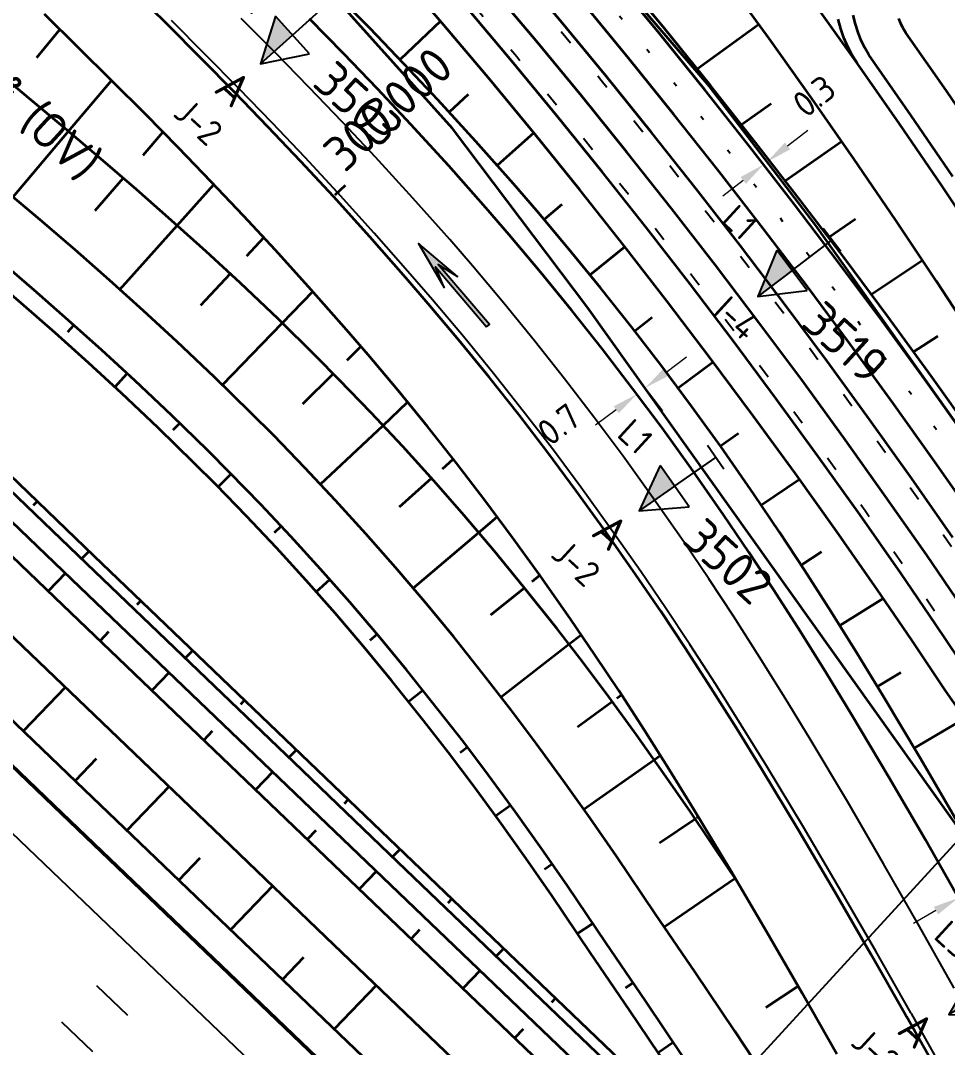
# Model space of a CAD drawing. Header units: metres. Extents: x 134219 to 139080, y 438661 to 444352.
# Drawn here: x 138509.3 to 138573.8, y 439284 to 439355.5 of the extents above; entities that cross this region are included whole.
import ezdxf
from ezdxf.enums import TextEntityAlignment as Align

# ---------------------------------------------------------------- set-up
doc = ezdxf.new("R2010")
doc.units = ezdxf.units.M
for name, pattern in [('13strp', [4, 1, -3]), ('30270strp', [3, 0.3, -2.7]), ('39strp', [12, 3, -9])]:
    doc.linetypes.add(name, pattern=pattern)
doc.layers.get('DEFPOINTS').update_dxf_attribs({"color": 193})
for name, color, linetype, lineweight in [('N-WE-KL-ET-T18', 1, 'Continuous', 18), ('N-WE-KL-ET-T25', 7, 'Continuous', 25), ('N-WE-KL-ET_LS_OV_ARMATUUR-S', 7, 'Continuous', 25), ('N-WE-KL-ET_LS_OV_ARMATUUR-T18', 1, 'Continuous', 25), ('N-WE-KL-ET_LS_OV_KABEL-G', 10, 'KL-LS-OV-N', 35), ('N-WE-KL-ET_LS_OV_KABEL-M', 7, 'Continuous', 18), ('N-WE-KL-ET_LS_OV_KABEL-T25', 7, 'Continuous', 25), ('Utd-ondergr-nw', 8, '13strp', 35)]:
    doc.layers.add(name, color=color, linetype=linetype, lineweight=lineweight)
doc.layers.add('N-WE-KL-ET_LS_OV_ARMATUUR-T25', color=2, linetype='Continuous')
doc.layers.add('Utd-weg-nw', color=8, linetype='Continuous')
doc.styles.add('alm a2ee v011$0$rtw_iso', font='NLCS-ISO.ttf')
doc.styles.add('ISO18', font='NLCS-ISO.ttf')
doc.styles.add('ISO25', font='NLCS-ISO.ttf')
doc.styles.add('NLCS-ISO', font='NLCS-ISO.ttf')
doc.styles.add('NLCS_18', font='NLCS-ISO.ttf', dxfattribs={"height": 1.8})
doc.styles.add('NLCS_25', font='NLCS-ISO.ttf', dxfattribs={"height": 2.5})
doc.linetypes.add('KL-LS-OV-N', pattern='A,4,-1,[103,NLCS.SHX,S=0.75,R=0,X=0,Y=0],-1,4,-1.5,["0V",Standard,S=1,R=0,X=0,Y=-0.5],-3', length=14.5)
doc.dimstyles.new('NLCS_t18_pijl_Dimension_l3_h1', dxfattribs={"dimtxt": 1.8, "dimasz": 1.8, "dimexe": 2, "dimexo": 2, "dimgap": 0.7, "dimtad": 1, "dimdec": 1, "dimzin": 0, "dimdsep": 46, "dimtxsty": 'NLCS_18', "dimcen": 2.5, "dimdle": 2, "dimclrd": 256, "dimclre": 256, "dimclrt": 256, "dimadec": 1, "dimazin": 0, "dimtfac": 1, "dimtdec": 1, "dimtofl": 0, "dimtmove": 1, "dimatfit": 0, "dimfxl": 0, "dimtolj": 1, "dimtzin": 0, "dimlwd": 18, "dimlwe": 18, "dimarcsym": 0})

# ---------------------------------------------------------------- blocks, each defined once
blk = doc.blocks.new('SKL-ET_OV_ARMATUUR_HD_NATRIUM_1x150W-SO (3)')
for points in [[(3.493, -1.757), (6.493, 0), (3.493, 1.757)], [(3.493, 1.757), (3.493, -1.757)], [(0, 1), (0, -1)], [(3.493, 0), (0, 0)], [(3.493, 0), (6.493, 0)]]:
    blk.add_lwpolyline(points)
blk.add_solid([(3.493, 0), (3.493, -1.757), (6.493, 0)])
at = {"layer": 'N-WE-KL-ET-T18', "linetype": 'ByBlock', "style": 'NLCS-ISO'}
blk.add_attdef('GROEPSNUMMER', text='', height=1.8, dxfattribs=at).set_placement((-2, -4), align=Align.RIGHT)
blk.add_attdef('FASE-AANSLUITING', (10, -4), '', height=1.8, dxfattribs=at)
at = {"layer": 'N-WE-KL-ET-T18', "linetype": 'ByBlock', "style": 'NLCS-ISO', "flags": 1}
for tag, p in [('TYPE_ARMATUUR', (7.765, -13.456)), ('TYPE_FABRIKAAT', (7.765, -17.24)), ('VERMOGEN_LAMP', (7.765, -21.025)), ('SPIEGELSTAND', (7.765, -24.809)), ('HOOGTE_LICHTMAST', (7.765, -28.594)), ('UITLEGGERHOEK', (7.765, -32.378)), ('TYPE_LICHTMAST', (7.765, -36.163)), ('BOTSVRIENDELIJK', (7.765, -39.947)), ('POSITIE_LICHTMAST', (7.765, -43.732)), ('KABELAANSLUITING', (7.765, -47.516)), ('VOEDINGSPUNT', (7.765, -51.301))]:
    blk.add_attdef(tag, p, '', height=1.8, dxfattribs=at)
at = {"layer": 'N-WE-KL-ET-T25', "linetype": 'ByBlock', "style": 'NLCS-ISO'}
blk.add_attdef('MASTNUMMER', text='', height=2.5, dxfattribs=at).set_placement((4, 4.31), align=Align.MIDDLE)
at = {"layer": 'N-WE-KL-ET-T25', "linetype": 'ByBlock', "style": 'NLCS-ISO', "flags": 1}
blk.add_attdef('TYPE_SYMBOOL', (7.765, -10.056), '', height=2.5, dxfattribs=at)
blk = doc.blocks.new('SKL-ET_OV_ARMATUUR_HD_NATRIUM_1x150W-SO (2)')
for points in [[(3.493, -1.757), (6.493, 0), (3.493, 1.757)], [(3.493, 1.757), (3.493, -1.757)], [(0, 1), (0, -1)], [(3.493, 0), (0, 0)], [(3.493, 0), (6.493, 0)]]:
    blk.add_lwpolyline(points)
blk.add_solid([(3.493, 0), (3.493, -1.757), (6.493, 0)])
at = {"layer": 'N-WE-KL-ET-T18', "linetype": 'ByBlock', "style": 'NLCS-ISO'}
blk.add_attdef('GROEPSNUMMER', text='', height=1.8, dxfattribs=at).set_placement((-2, -4), align=Align.RIGHT)
blk.add_attdef('FASE-AANSLUITING', (10, -4), '', height=1.8, dxfattribs=at)
at = {"layer": 'N-WE-KL-ET-T18', "linetype": 'ByBlock', "style": 'NLCS-ISO', "flags": 1}
for tag, p in [('TYPE_ARMATUUR', (7.765, -13.456)), ('TYPE_FABRIKAAT', (7.765, -17.24)), ('VERMOGEN_LAMP', (7.765, -21.025)), ('SPIEGELSTAND', (7.765, -24.809)), ('HOOGTE_LICHTMAST', (7.765, -28.594)), ('UITLEGGERHOEK', (7.765, -32.378)), ('TYPE_LICHTMAST', (7.765, -36.163)), ('BOTSVRIENDELIJK', (7.765, -39.947)), ('POSITIE_LICHTMAST', (7.765, -43.732)), ('KABELAANSLUITING', (7.765, -47.516)), ('VOEDINGSPUNT', (7.765, -51.301))]:
    blk.add_attdef(tag, p, '', height=1.8, dxfattribs=at)
at = {"layer": 'N-WE-KL-ET-T25', "linetype": 'ByBlock', "style": 'NLCS-ISO'}
blk.add_attdef('MASTNUMMER', text='', height=2.5, dxfattribs=at).set_placement((4, 4.31), align=Align.MIDDLE)
at = {"layer": 'N-WE-KL-ET-T25', "linetype": 'ByBlock', "style": 'NLCS-ISO', "flags": 1}
blk.add_attdef('TYPE_SYMBOOL', (7.765, -10.056), '', height=2.5, dxfattribs=at)
blk = doc.blocks.new('*D304')
at = {"layer": 'DEFPOINTS', "color": 0, "transparency": 16777216}
for p in [(138576.824, 439295.656), (138576.824, 439295.656), (138574.574, 439294.381)]:
    blk.add_point(p, dxfattribs=at)
at = {"layer": 'N-WE-KL-ET_LS_OV_KABEL-M', "lineweight": 18, "transparency": 16777216}
for p, q in [((138576.824, 439295.656), (138575.838, 439297.396)), ((138574.574, 439294.381), (138573.588, 439296.122))]:
    blk.add_line(p, q, dxfattribs=at)
at = {"layer": 'N-WE-KL-ET_LS_OV_KABEL-M', "linetype": 'Continuous', "lineweight": 18, "transparency": 16777216}
for p, q in [((138578.39, 439296.543), (138579.956, 439297.43)), ((138573.008, 439293.494), (138571.441, 439292.607))]:
    blk.add_line(p, q, dxfattribs=at)
at = {"layer": 'N-WE-KL-ET_LS_OV_KABEL-M', "transparency": 16777216}
for points in [[(138578.242, 439296.804), (138578.538, 439296.282), (138576.824, 439295.656)], [(138572.86, 439293.755), (138573.155, 439293.233), (138574.574, 439294.381)]]:
    blk.add_solid(points, dxfattribs=at)
at = {"layer": 'N-WE-KL-ET_LS_OV_KABEL-M', "transparency": 16777216, "insert": (138580.758, 439299.723), "char_height": 1.8, "attachment_point": 5, "rotation": 29.52945, "style": 'NLCS_18'}
blk.add_mtext('\\A1;2.6', dxfattribs=at)
blk = doc.blocks.new('*D305')
at = {"layer": 'DEFPOINTS', "color": 0, "transparency": 16777216}
for p in [(138552.184, 439329.461), (138552.752, 439329.89), (138552.752, 439329.89)]:
    blk.add_point(p, dxfattribs=at)
at = {"layer": 'N-WE-KL-ET_LS_OV_KABEL-M', "linetype": 'Continuous', "lineweight": 18, "transparency": 16777216}
for p, q in [((138554.189, 439330.975), (138555.626, 439332.059)), ((138550.747, 439328.377), (138549.31, 439327.293))]:
    blk.add_line(p, q, dxfattribs=at)
at = {"layer": 'N-WE-KL-ET_LS_OV_KABEL-M', "lineweight": 18, "transparency": 16777216}
for p, q in [((138552.184, 439329.461), (138553.389, 439327.865)), ((138552.752, 439329.89), (138553.957, 439328.294))]:
    blk.add_line(p, q, dxfattribs=at)
at = {"layer": 'N-WE-KL-ET_LS_OV_KABEL-M', "transparency": 16777216}
for points in [[(138554.008, 439331.214), (138554.37, 439330.735), (138552.752, 439329.89)], [(138550.567, 439328.616), (138550.928, 439328.138), (138552.184, 439329.461)]]:
    blk.add_solid(points, dxfattribs=at)
at = {"layer": 'N-WE-KL-ET_LS_OV_KABEL-M', "transparency": 16777216, "insert": (138546.741, 439327.358), "char_height": 1.8, "attachment_point": 5, "rotation": 37.04143, "style": 'NLCS_18'}
blk.add_mtext('\\A1;0.7', dxfattribs=at)
blk = doc.blocks.new('*D316')
at = {"layer": 'DEFPOINTS', "color": 0, "transparency": 16777216}
for p in [(138561.012, 439345.454), (138561.253, 439345.642), (138561.253, 439345.642)]:
    blk.add_point(p, dxfattribs=at)
at = {"layer": 'N-WE-KL-ET_LS_OV_KABEL-M', "linetype": 'Continuous', "lineweight": 18, "transparency": 16777216}
for p, q in [((138562.672, 439346.748), (138564.092, 439347.855)), ((138559.592, 439344.348), (138558.172, 439343.242))]:
    blk.add_line(p, q, dxfattribs=at)
at = {"layer": 'N-WE-KL-ET_LS_OV_KABEL-M', "lineweight": 18, "transparency": 16777216}
for p, q in [((138561.012, 439345.454), (138559.783, 439347.032)), ((138561.253, 439345.642), (138560.023, 439347.22))]:
    blk.add_line(p, q, dxfattribs=at)
at = {"layer": 'N-WE-KL-ET_LS_OV_KABEL-M', "transparency": 16777216}
for points in [[(138562.488, 439346.985), (138562.857, 439346.512), (138561.253, 439345.642)], [(138559.407, 439344.585), (138559.776, 439344.111), (138561.012, 439345.454)]]:
    blk.add_solid(points, dxfattribs=at)
at = {"layer": 'N-WE-KL-ET_LS_OV_KABEL-M', "transparency": 16777216, "insert": (138564.527, 439350.222), "char_height": 1.8, "attachment_point": 5, "rotation": 37.92251, "style": 'NLCS_18'}
blk.add_mtext('\\A1;0.3', dxfattribs=at)
blk = doc.blocks.new('Dwm A2 aanvulling$0$antispkpijl_750')
blk.add_hatch(color=256).paths.add_polyline_path([(-0.125, 0), (0.125, 0), (0.125, 5.5), (0.6, 4), (0, 7.5), (-0.6, 4), (-0.125, 5.5)])
blk.add_lwpolyline([(-0.125, 0), (0.125, 0), (0.125, 5.5), (0.6, 4), (0, 7.5), (-0.6, 4), (-0.125, 5.5)], close=True)

msp = doc.modelspace()

# ---------------------------------------------------------------- linework, layer by layer
at = {"layer": 'N-WE-KL-ET_LS_OV_KABEL-G', "flags": 128}
msp.add_lwpolyline([(138793.834, 439038.483), (138767.871, 439063.941), (138739.593, 439090.454), (138709.869, 439120.394), (138704.574, 439125.914), (138678.079, 439153.98), (138649.928, 439184.368), (138642.165, 439192.896), (138624.34, 439217.049), (138615.394, 439229.368), (138606.016, 439243.822), (138594.166, 439264.3), (138575.759, 439297.581), (138548.768, 439335.485), (138539.354, 439347.967), (138528.259, 439360.345), (138511.102, 439376.056), (138499.127, 439386.277), (138490.863, 439393.293), (138490.616, 439394.151), (138489.945, 439394.758), (138489.065, 439394.769), (138483.418, 439399.881), (138469.123, 439413.692), (138466.716, 439415.985)], dxfattribs=at)
at = {"layer": 'N-WE-KL-ET_LS_OV_KABEL-G', "elevation": 5.402, "flags": 128}
msp.add_lwpolyline([(138597.467, 439303.264), (138588.999, 439308.607), (138582.781, 439315.685), (138564.643, 439341.208), (138557.235, 439350.896), (138534.93, 439376.812), (138524.278, 439388.304), (138517.02, 439397.689), (138513.569, 439407.441), (138513.405, 439415.306), (138513.773, 439416.204), (138513.388, 439416.195), (138513.397, 439415.813)], dxfattribs=at)
at = {"layer": 'N-WE-KL-ET_LS_OV_KABEL-T25'}
msp.add_line((138531.317, 439251.243), (138610.804, 439337.981), dxfattribs=at)
at = {"layer": 'Utd-ondergr-nw', "color": 7, "linetype": 'Continuous'}
msp.add_line((138531.166, 439343.34), (138531.899, 439344.02), dxfattribs=at)
at = {"layer": 'Utd-ondergr-nw', "linetype": 'Continuous', "flags": 128}
for points in [[(138411.277, 439405.994), (138415.016, 439402.409), (138419.419, 439398.187), (138422.234, 439395.488), (138429.452, 439388.567), (138436.671, 439381.647), (138443.889, 439374.726), (138451.107, 439367.805), (138458.326, 439360.885), (138465.544, 439353.964), (138472.762, 439347.043), (138479.98, 439340.122), (138487.199, 439333.202), (138494.417, 439326.281), (138501.635, 439319.36), (138508.854, 439312.44), (138516.072, 439305.519), (138523.29, 439298.598), (138530.509, 439291.678), (138537.727, 439284.757), (138544.945, 439277.836)], [(138408.35, 439402.939), (138412.088, 439399.355), (138419.307, 439392.435), (138426.525, 439385.514), (138433.743, 439378.593), (138440.961, 439371.673), (138448.18, 439364.752), (138455.398, 439357.831), (138462.616, 439350.911), (138469.835, 439343.99), (138477.053, 439337.069), (138484.271, 439330.148), (138491.49, 439323.228), (138498.708, 439316.307), (138505.926, 439309.386), (138513.144, 439302.466), (138520.363, 439295.545), (138527.581, 439288.624), (138534.799, 439281.703)], [(138406.745, 439401.264), (138410.483, 439397.681), (138417.701, 439390.76), (138424.919, 439383.839), (138432.138, 439376.919), (138439.356, 439369.998), (138446.574, 439363.077), (138453.792, 439356.157), (138461.011, 439349.236), (138468.229, 439342.315), (138475.447, 439335.394), (138482.666, 439328.474), (138489.884, 439321.553), (138497.102, 439314.632), (138504.321, 439307.712), (138511.539, 439300.791), (138518.757, 439293.87), (138525.975, 439286.95), (138533.194, 439280.029)], [(138406.794, 439401.315), (138410.531, 439397.731), (138417.749, 439390.811), (138424.968, 439383.89), (138432.186, 439376.969), (138439.404, 439370.049), (138446.623, 439363.128), (138453.841, 439356.207), (138461.059, 439349.286), (138468.277, 439342.366), (138475.496, 439335.445), (138482.714, 439328.524), (138489.932, 439321.604), (138497.151, 439314.683), (138504.369, 439307.762), (138511.587, 439300.841), (138518.806, 439293.921), (138526.024, 439287), (138533.242, 439280.079)], [(138434.409, 439394.877), (138434.979, 439394.331), (138442.197, 439387.411), (138449.415, 439380.49), (138456.634, 439373.569), (138463.852, 439366.648), (138471.07, 439359.728), (138478.288, 439352.807), (138485.507, 439345.886), (138492.725, 439338.966), (138499.943, 439332.045), (138507.162, 439325.124), (138514.38, 439318.204), (138521.598, 439311.283), (138528.817, 439304.362), (138536.035, 439297.441), (138543.253, 439290.521), (138550.471, 439283.6), (138557.69, 439276.679), (138559.166, 439275.264)], [(138434.116, 439394.119), (138434.46, 439393.79), (138441.678, 439386.869), (138448.896, 439379.949), (138456.114, 439373.028), (138463.333, 439366.107), (138470.551, 439359.186), (138477.769, 439352.266), (138484.988, 439345.345), (138492.206, 439338.424), (138499.424, 439331.504), (138506.643, 439324.583), (138513.861, 439317.662), (138521.079, 439310.742), (138528.297, 439303.821), (138535.516, 439296.9), (138542.734, 439289.979), (138549.952, 439283.059), (138557.171, 439276.138), (138558.584, 439274.783)], [(138430.339, 439393.259), (138432.221, 439391.455), (138439.439, 439384.534), (138446.657, 439377.613), (138453.875, 439370.693), (138461.094, 439363.772), (138468.312, 439356.851), (138475.53, 439349.93), (138482.749, 439343.01), (138489.967, 439336.089), (138497.185, 439329.168), (138504.404, 439322.248), (138511.622, 439315.327), (138518.84, 439308.406), (138526.058, 439301.486), (138533.277, 439294.565), (138540.495, 439287.644), (138547.713, 439280.723), (138554.932, 439273.803), (138562.15, 439266.882), (138569.368, 439259.961), (138572.113, 439257.33)], [(138432.989, 439393.122), (138433.421, 439392.707), (138440.64, 439385.787), (138447.858, 439378.866), (138455.076, 439371.945), (138462.295, 439365.024), (138469.513, 439358.104), (138476.731, 439351.183), (138483.95, 439344.262), (138491.168, 439337.342), (138498.386, 439330.421), (138505.604, 439323.5), (138512.823, 439316.579), (138520.041, 439309.659), (138527.259, 439302.738), (138534.478, 439295.817), (138541.696, 439288.897), (138548.914, 439281.976), (138556.133, 439275.055), (138562.037, 439269.394)], [(138574.575, 439307.522), (138573.702, 439308.786), (138571.322, 439312.329), (138568.911, 439315.852), (138566.073, 439319.917), (138563.195, 439323.954), (138560.276, 439327.962), (138557.317, 439331.941), (138554.319, 439335.889), (138551.281, 439339.808), (138548.205, 439343.696), (138545.089, 439347.553), (138541.936, 439351.378), (138538.744, 439355.172), (138535.514, 439358.934)], [(138574.177, 439319.489), (138571.303, 439323.607), (138568.387, 439327.696), (138565.431, 439331.755), (138562.434, 439335.785), (138559.397, 439339.785), (138556.32, 439343.754), (138553.204, 439347.692), (138550.048, 439351.599), (138546.854, 439355.474), (138543.62, 439359.317)], [(138575.592, 439326.634), (138572.646, 439330.765), (138569.659, 439334.867), (138566.631, 439338.939), (138563.562, 439342.981), (138560.453, 439346.991), (138557.304, 439350.97), (138554.116, 439354.918), (138550.888, 439358.834)], [(138575.184, 439326.345), (138572.241, 439330.473), (138569.256, 439334.571), (138566.231, 439338.639), (138563.165, 439342.676), (138560.059, 439346.683), (138556.914, 439350.658), (138553.728, 439354.602), (138550.503, 439358.514)], [(138575.832, 439333.061), (138573.032, 439337.349), (138570.186, 439341.611), (138567.297, 439345.846), (138564.364, 439350.054), (138561.388, 439354.235), (138558.368, 439358.388)], [(138572.915, 439282.66), (138570.947, 439286.123), (138570.91, 439286.188), (138568.468, 439290.464), (138565.969, 439294.79), (138563.437, 439299.095), (138560.861, 439303.372), (138559.113, 439306.204), (138557.338, 439309.017), (138555.531, 439311.809), (138553.84, 439314.354), (138552.118, 439316.877), (138549.909, 439320.043), (138547.965, 439322.737), (138545.98, 439325.403), (138543.957, 439328.038), (138541.894, 439330.644), (138539.793, 439333.218), (138537.654, 439335.761), (138536.096, 439337.567), (138533.594, 439340.417), (138531.047, 439343.229), (138528.783, 439345.666), (138526.493, 439348.078), (138524.178, 439350.47), (138521.844, 439352.842), (138519.492, 439355.199), (138517.125, 439357.542)], [(138574.48, 439299.689), (138571.924, 439304.084), (138569.309, 439308.475), (138567.527, 439311.395), (138565.71, 439314.306), (138563.853, 439317.207), (138562.11, 439319.861), (138560.327, 439322.5), (138558.02, 439325.806), (138555.989, 439328.62), (138553.917, 439331.404), (138551.803, 439334.156), (138549.649, 439336.877), (138547.455, 439339.566), (138545.221, 439342.222), (138543.594, 439344.107), (138540.972, 439347.065), (138538.314, 439349.971), (138535.961, 439352.478), (138533.588, 439354.952), (138531.201, 439357.394)], [(138574.798, 439314.686), (138572.367, 439318.239), (138569.505, 439322.339), (138566.602, 439326.41), (138563.659, 439330.451), (138560.675, 439334.464), (138557.651, 439338.446), (138554.588, 439342.397), (138551.485, 439346.318), (138548.343, 439350.208), (138545.163, 439354.066), (138541.944, 439357.892)], [(138575.823, 439320.626), (138572.937, 439324.76), (138570.009, 439328.865), (138567.041, 439332.941), (138564.033, 439336.987), (138560.984, 439341.002), (138557.894, 439344.987), (138554.766, 439348.941), (138551.598, 439352.863), (138548.39, 439356.754)], [(138589.641, 439318.322), (138589.194, 439319.097), (138586.909, 439322.898), (138584.592, 439326.682), (138581.857, 439331.054), (138579.078, 439335.4), (138576.253, 439339.72), (138573.384, 439344.014), (138570.471, 439348.281), (138567.513, 439352.521), (138564.512, 439356.733)], [(138566.116, 439283.492), (138563.684, 439287.75), (138561.202, 439292.046), (138558.696, 439296.308), (138556.153, 439300.529), (138554.433, 439303.316), (138552.688, 439306.079), (138550.917, 439308.816), (138549.263, 439311.306), (138547.581, 439313.769), (138545.426, 439316.857), (138543.529, 439319.486), (138541.593, 439322.085), (138539.619, 439324.656), (138537.607, 439327.198), (138535.558, 439329.709), (138533.471, 439332.19), (138531.951, 439333.951), (138529.508, 439336.735), (138527.015, 439339.489), (138524.794, 439341.88), (138522.542, 439344.252), (138520.262, 439346.608), (138517.957, 439348.951), (138515.63, 439351.282), (138513.285, 439353.606), (138510.923, 439355.923)], [(138575.367, 439309.894), (138572.977, 439313.452), (138570.557, 439316.989), (138567.707, 439321.07), (138564.817, 439325.123), (138561.887, 439329.147), (138558.916, 439333.142), (138555.906, 439337.107), (138552.856, 439341.041), (138549.767, 439344.944), (138546.639, 439348.817), (138543.472, 439352.658), (138540.268, 439356.467)], [(138574.77, 439294.038), (138572.269, 439298.417), (138569.726, 439302.792), (138567.127, 439307.156), (138565.357, 439310.056), (138563.554, 439312.944), (138561.714, 439315.819), (138559.987, 439318.447), (138558.223, 439321.059), (138555.942, 439324.329), (138553.933, 439327.113), (138551.883, 439329.866), (138549.792, 439332.588), (138547.662, 439335.28), (138545.492, 439337.939), (138543.282, 439340.566), (138541.673, 439342.431), (138539.077, 439345.358), (138536.444, 439348.236), (138534.111, 439350.723), (138531.757, 439353.177), (138529.385, 439355.604)], [(138538.511, 439355.443), (138535.69, 439352.76)], [(138560.679, 439355.209), (138556.388, 439352.105)], [(138567.513, 439352.521), (138567.165, 439353.068), (138566.863, 439353.652), (138566.602, 439354.269), (138566.379, 439354.916), (138566.188, 439355.59)], [(138574.184, 439344.615), (138571.264, 439348.89), (138568.333, 439353.094), (138568.048, 439353.577), (138567.802, 439354.093), (138567.589, 439354.648), (138567.406, 439355.239), (138567.25, 439355.864)], [(138576.669, 439346.294), (138573.733, 439350.594), (138570.905, 439354.637), (138570.697, 439354.986), (138570.558, 439355.279), (138570.423, 439355.632)], [(138510.392, 439352.919), (138512.005, 439354.861)], [(138559.026, 439295.746), (138558.658, 439296.286), (138555.906, 439300.38), (138554.043, 439303.076), (138552.154, 439305.742), (138550.237, 439308.375), (138548.447, 439310.763), (138546.624, 439313.113), (138544.296, 439316.054), (138542.25, 439318.548), (138540.165, 439321.006), (138538.043, 439323.427), (138535.883, 439325.812), (138533.687, 439328.159), (138531.455, 439330.468), (138529.831, 439332.102), (138527.22, 439334.674), (138524.556, 439337.207), (138522.181, 439339.399), (138519.772, 439341.568), (138517.331, 439343.718), (138514.863, 439345.852), (138512.369, 439347.974), (138509.852, 439350.087), (138507.314, 439352.194)], [(138512.611, 439347.767), (138515.606, 439351.307)], [(138540.441, 439350.336), (138539.104, 439349.107)], [(138561.532, 439349.685), (138559.474, 439348.228)], [(138508.747, 439343.2), (138512.611, 439347.767)], [(138517.793, 439346.113), (138519.178, 439347.71)], [(138545.006, 439347.654), (138542.453, 439345.394)], [(138566.459, 439347.049), (138562.525, 439344.319)], [(138514.451, 439342.255), (138516.409, 439344.515)], [(138520.165, 439341.214), (138522.716, 439344.069)], [(138561.702, 439281.009), (138559.005, 439285.096), (138556.249, 439289.195), (138553.485, 439293.246), (138550.77, 439297.278), (138548.937, 439299.925), (138547.082, 439302.537), (138545.203, 439305.109), (138543.453, 439307.437), (138541.674, 439309.723), (138539.405, 439312.579), (138537.411, 439315), (138535.379, 439317.387), (138533.311, 439319.738), (138531.206, 439322.053), (138529.066, 439324.331), (138526.892, 439326.573), (138525.31, 439328.158), (138522.763, 439330.657), (138520.157, 439333.126), (138517.829, 439335.269), (138515.462, 439337.394), (138513.059, 439339.505), (138510.623, 439341.607), (138508.157, 439343.701)], [(138546.962, 439342.663), (138545.73, 439341.618)], [(138567.414, 439341.652), (138565.538, 439340.378)], [(138516.176, 439336.752), (138520.165, 439341.214)], [(138525.03, 439339.107), (138526.199, 439340.367)], [(138551.34, 439339.733), (138548.921, 439337.769)], [(138555.525, 439283.123), (138552.782, 439287.2), (138550.037, 439291.219), (138547.346, 439295.21), (138545.532, 439297.825), (138543.7, 439300.4), (138541.847, 439302.933), (138540.124, 439305.22), (138538.374, 439307.462), (138536.144, 439310.262), (138534.185, 439312.635), (138532.189, 439314.974), (138530.156, 439317.279), (138528.089, 439319.547), (138525.986, 439321.78), (138523.85, 439323.975), (138522.295, 439325.528), (138519.791, 439327.98), (138517.224, 439330.406), (138514.927, 439332.515), (138512.589, 439334.611), (138510.211, 439336.697), (138507.797, 439338.776)], [(138572.078, 439338.777), (138568.514, 439336.406)], [(138554.416, 439282.494), (138551.677, 439286.564), (138548.938, 439290.573), (138546.255, 439294.551), (138544.447, 439297.156), (138542.622, 439299.719), (138540.777, 439302.239), (138539.062, 439304.513), (138537.322, 439306.742), (138535.105, 439309.523), (138533.157, 439311.881), (138531.172, 439314.205), (138529.151, 439316.495), (138527.095, 439318.748), (138525.004, 439320.966), (138522.88, 439323.147), (138521.335, 439324.69), (138518.844, 439327.126), (138516.29, 439329.539), (138514.003, 439331.637), (138511.673, 439333.724), (138509.303, 439335.802), (138506.896, 439337.874)], [(138521.826, 439335.655), (138523.861, 439337.848)], [(138527.49, 439334.408), (138529.623, 439336.604)], [(138553.238, 439334.792), (138552.034, 439333.856)], [(138512.548, 439333.793), (138512.971, 439334.268)], [(138523.317, 439330.113), (138527.49, 439334.408)], [(138573.14, 439333.502), (138571.453, 439332.403)], [(138531.999, 439331.836), (138532.958, 439332.784)], [(138557.502, 439331.692), (138555.056, 439329.873)], [(138515.83, 439329.96), (138516.693, 439330.894)], [(138528.912, 439328.783), (138531.039, 439330.887)], [(138534.506, 439327.284), (138536.221, 439328.896)], [(138519.904, 439326.979), (138520.347, 439327.436)], [(138530.143, 439323.185), (138534.506, 439327.284)], [(138559.261, 439326.729), (138558.001, 439325.833)], [(138538.639, 439324.272), (138539.391, 439324.944)], [(138523.016, 439323.007), (138523.921, 439323.902)], [(138535.654, 439321.606), (138537.886, 439323.6)], [(138563.501, 439323.525), (138560.851, 439321.725)], [(138510.168, 439321.723), (138510.427, 439321.993)], [(138541.166, 439319.826), (138542.458, 439320.923)], [(138526.944, 439319.836), (138527.408, 439320.27)], [(138536.601, 439315.952), (138541.166, 439319.826)], [(138513.517, 439317.992), (138514.036, 439318.533)], [(138565.029, 439318.479), (138563.62, 439317.562)], [(138512.39, 439316.994), (138511.19, 439315.741)], [(138529.847, 439315.706), (138530.799, 439316.55)], [(138544.895, 439316.411), (138545.434, 439316.846)], [(138542.024, 439314.097), (138544.357, 439315.977)], [(138569.33, 439315.24), (138566.309, 439313.346)], [(138517.386, 439314.802), (138517.645, 439315.073)], [(138515.399, 439312.907), (138514.799, 439312.281)], [(138533.606, 439312.334), (138534.092, 439312.744)], [(138547.449, 439312.049), (138548.303, 439312.711)], [(138520.735, 439311.071), (138521.255, 439311.612)], [(138542.721, 439308.377), (138547.449, 439312.049)], [(138519.609, 439310.073), (138518.408, 439308.821)], [(138570.555, 439310.074), (138568.933, 439309.091)], [(138512.386, 439309.052), (138509.459, 439305.999)], [(138536.279, 439308.05), (138537.274, 439308.843)], [(138524.604, 439307.881), (138524.864, 439308.152)], [(138548.054, 439306.284), (138550.465, 439308.061)], [(138550.784, 439308.295), (138551.102, 439308.53)], [(138575.046, 439306.894), (138571.498, 439304.799)], [(138522.617, 439305.987), (138522.017, 439305.36)], [(138527.954, 439304.15), (138528.473, 439304.692)], [(138539.869, 439304.501), (138540.375, 439304.887)], [(138514.532, 439304.065), (138513.068, 439302.539)], [(138548.493, 439300.55), (138553.386, 439304.003)], [(138553.386, 439304.003), (138553.81, 439304.302)], [(138526.827, 439303.153), (138525.626, 439301.9)], [(138519.605, 439302.132), (138516.677, 439299.078)], [(138531.822, 439300.961), (138532.082, 439301.231)], [(138542.343, 439300.101), (138543.373, 439300.847)], [(138553.754, 439298.21), (138556.233, 439299.893)], [(138556.341, 439299.966), (138556.448, 439300.039)], [(138529.836, 439299.066), (138529.235, 439298.44)], [(138535.172, 439297.23), (138535.691, 439297.771)], [(138521.75, 439297.145), (138520.286, 439295.618)], [(138545.757, 439296.385), (138546.279, 439296.748)], [(138534.045, 439296.232), (138532.845, 439294.979)], [(138526.823, 439295.211), (138523.896, 439292.158)], [(138554.085, 439292.367), (138559.026, 439295.746)], [(138539.041, 439294.04), (138539.3, 439294.311)], [(138548.049, 439291.89), (138549.105, 439292.601)], [(138537.054, 439292.145), (138536.454, 439291.519)], [(138542.39, 439290.309), (138542.909, 439290.85)], [(138528.969, 439290.224), (138527.505, 439288.697)], [(138541.264, 439289.311), (138540.063, 439288.059)], [(138534.041, 439288.29), (138531.114, 439285.237)], [(138551.388, 439288.114), (138551.913, 439288.473)], [(138561.157, 439286.736), (138563.405, 439288.234)], [(138546.259, 439287.119), (138546.519, 439287.39)], [(138544.272, 439285.225), (138543.672, 439284.598)], [(138553.663, 439283.614), (138554.719, 439284.322)]]:
    msp.add_lwpolyline(points, dxfattribs=at)
at = {"layer": 'Utd-weg-nw', "linetype": '30270strp', "flags": 128}
msp.add_lwpolyline([(138692.031, 439309.101), (138689.403, 439309.34), (138686.769, 439309.513), (138686.767, 439309.513), (138684.132, 439309.62), (138681.493, 439309.661), (138678.854, 439309.636), (138676.216, 439309.545), (138673.581, 439309.389), (138672.679, 439309.32), (138670.951, 439309.166), (138668.328, 439308.878), (138665.712, 439308.525), (138663.107, 439308.106), (138660.512, 439307.622), (138657.967, 439307.082), (138655.437, 439306.479), (138652.922, 439305.814), (138650.424, 439305.087), (138650.292, 439305.047), (138647.21, 439304.15), (138644.11, 439303.321), (138642.771, 439302.986), (138640.992, 439302.561), (138637.857, 439301.871), (138634.708, 439301.251), (138631.546, 439300.701), (138628.373, 439300.221), (138625.19, 439299.812), (138621.998, 439299.474), (138618.8, 439299.207), (138615.597, 439299.01), (138612.39, 439298.886), (138611.163, 439298.857), (138609.661, 439298.86), (138608.161, 439298.93), (138606.665, 439299.064), (138605.177, 439299.264), (138603.699, 439299.528), (138602.691, 439299.747), (138602.299, 439299.841), (138600.913, 439300.211), (138599.544, 439300.639), (138598.194, 439301.124), (138596.866, 439301.664), (138595.561, 439302.259), (138594.282, 439302.909), (138593.031, 439303.61), (138591.811, 439304.364), (138590.623, 439305.167), (138589.469, 439306.019), (138588.352, 439306.919), (138587.273, 439307.864), (138586.235, 439308.854), (138585.239, 439309.886), (138584.286, 439310.958), (138583.379, 439312.069), (138582.52, 439313.217), (138581.839, 439314.202), (138579.412, 439317.815), (138576.954, 439321.407), (138574.06, 439325.553), (138571.125, 439329.669), (138568.149, 439333.756), (138565.132, 439337.813), (138562.074, 439341.839), (138558.977, 439345.835), (138555.84, 439349.8), (138552.663, 439353.733), (138549.447, 439357.634), (138546.192, 439361.502), (138542.899, 439365.338), (138539.567, 439369.141), (138536.198, 439372.91), (138532.791, 439376.646), (138529.347, 439380.347), (138525.866, 439384.014), (138524.713, 439385.212), (138523.557, 439386.406), (138522.396, 439387.596), (138521.232, 439388.783), (138520.221, 439389.854), (138519.257, 439390.968), (138518.365, 439392.091), (138517.521, 439393.251), (138516.726, 439394.444), (138515.981, 439395.67), (138515.287, 439396.926), (138514.647, 439398.209), (138514.061, 439399.518), (138513.529, 439400.85), (138513.054, 439402.203), (138512.635, 439403.575), (138512.274, 439404.963), (138511.971, 439406.365), (138511.727, 439407.778), (138511.542, 439409.201), (138511.416, 439410.629), (138511.35, 439412.062), (138511.343, 439413.496), (138511.396, 439414.93), (138511.509, 439416.359), (138511.682, 439417.783), (138511.913, 439419.199), (138512.204, 439420.603), (138512.552, 439421.995), (138512.959, 439423.37), (138513.449, 439424.803), (138514.002, 439426.212), (138514.617, 439427.596), (138515.173, 439428.723), (138515.292, 439428.952), (138516.026, 439430.276), (138516.698, 439431.469), (138517.57, 439433.156), (138518.371, 439434.878), (138519.099, 439436.631), (138519.754, 439438.414), (138520.334, 439440.222), (138520.838, 439442.053), (138521.266, 439443.903), (138521.616, 439445.769), (138521.888, 439447.648), (138522.081, 439449.537), (138522.196, 439451.432), (138522.231, 439453.331), (138522.188, 439455.229), (138522.065, 439457.124), (138521.864, 439459.012), (138521.584, 439460.89), (138521.226, 439462.755), (138520.791, 439464.603), (138520.279, 439466.432), (138519.691, 439468.238), (138519.029, 439470.017), (138518.293, 439471.768), (138517.485, 439473.486), (138516.606, 439475.169), (138515.658, 439476.814), (138514.642, 439478.418), (138513.986, 439479.381), (138513.56, 439479.979), (138512.414, 439481.493), (138511.206, 439482.957), (138509.938, 439484.371), (138508.612, 439485.73), (138507.23, 439487.033), (138505.796, 439488.277), (138504.311, 439489.461), (138502.778, 439490.581), (138501.2, 439491.637), (138499.579, 439492.626), (138497.918, 439493.547), (138496.241, 439494.44), (138494.544, 439495.305), (138492.821, 439496.134), (138491.07, 439496.921), (138489.796, 439497.456), (138488.504, 439497.962), (138487.196, 439498.436), (138485.871, 439498.877), (138484.528, 439499.279), (138483.17, 439499.641), (138481.797, 439499.959), (138480.41, 439500.23), (138479.816, 439500.32), (138478.117, 439500.495), (138476.403, 439500.551), (138474.683, 439500.481), (138472.969, 439500.284), (138471.276, 439499.939), (138471.175, 439499.915), (138470.531, 439499.773), (138469.766, 439499.654), (138468.994, 439499.586), (138468.219, 439499.569), (138467.445, 439499.605), (138466.675, 439499.691), (138465.912, 439499.829), (138465.161, 439500.017), (138464.423, 439500.255), (138463.703, 439500.542), (138463.004, 439500.875), (138462.329, 439501.255), (138461.68, 439501.679), (138461.342, 439501.925), (138461.116, 439502.082), (138460.658, 439502.326), (138460.168, 439502.497), (138459.657, 439502.591), (138459.138, 439502.605), (138458.623, 439502.54), (138458.124, 439502.396), (138457.654, 439502.178), (138457.222, 439501.89), (138457.137, 439501.821)], dxfattribs=at)
at = {"layer": 'Utd-weg-nw', "linetype": '13strp', "flags": 128}
for points in [[(138691.638, 439305.296), (138689.104, 439305.526), (138686.566, 439305.693), (138686.564, 439305.693), (138684.024, 439305.796), (138681.481, 439305.836), (138678.938, 439305.812), (138676.395, 439305.725), (138673.856, 439305.574), (138672.986, 439305.507), (138671.321, 439305.359), (138668.793, 439305.082), (138666.272, 439304.741), (138663.761, 439304.337), (138661.26, 439303.871), (138658.808, 439303.35), (138656.369, 439302.769), (138653.945, 439302.128), (138651.538, 439301.428), (138651.402, 439301.387), (138648.239, 439300.465), (138645.056, 439299.615), (138643.682, 439299.271), (138641.855, 439298.835), (138638.638, 439298.127), (138635.406, 439297.49), (138632.16, 439296.925), (138628.903, 439296.433), (138625.635, 439296.013), (138622.359, 439295.666), (138619.076, 439295.392), (138615.788, 439295.19), (138612.496, 439295.062), (138611.236, 439295.032), (138609.568, 439295.036), (138607.901, 439295.113), (138606.239, 439295.263), (138604.586, 439295.485), (138602.943, 439295.779), (138601.823, 439296.022), (138601.388, 439296.126), (138599.848, 439296.537), (138598.327, 439297.013), (138596.827, 439297.551), (138595.351, 439298.152), (138593.901, 439298.813), (138592.48, 439299.534), (138591.09, 439300.314), (138589.734, 439301.151), (138588.414, 439302.044), (138587.132, 439302.991), (138585.891, 439303.991), (138584.693, 439305.041), (138583.539, 439306.14), (138582.432, 439307.287), (138581.374, 439308.478), (138580.366, 439309.713), (138579.411, 439310.989), (138578.655, 439312.083), (138576.246, 439315.669), (138573.807, 439319.233), (138570.935, 439323.348), (138568.022, 439327.433), (138565.068, 439331.489), (138562.074, 439335.515), (138559.04, 439339.511), (138555.966, 439343.477), (138552.852, 439347.411), (138549.699, 439351.314), (138546.508, 439355.186), (138543.278, 439359.025), (138540.009, 439362.832), (138536.703, 439366.606), (138533.359, 439370.347), (138529.978, 439374.054), (138526.56, 439377.727), (138523.105, 439381.366), (138521.961, 439382.555), (138520.814, 439383.74), (138519.662, 439384.922), (138518.506, 439386.099), (138517.383, 439387.29), (138516.312, 439388.528), (138515.321, 439389.776), (138514.383, 439391.064), (138513.499, 439392.39), (138512.671, 439393.752), (138511.901, 439395.147), (138511.189, 439396.573), (138510.538, 439398.027), (138509.948, 439399.507), (138509.419, 439401.011), (138508.954, 439402.535), (138508.553, 439404.077), (138508.216, 439405.635), (138507.945, 439407.205), (138507.739, 439408.786), (138507.599, 439410.373), (138507.526, 439411.965), (138507.519, 439413.559), (138507.578, 439415.151), (138507.703, 439416.74), (138507.895, 439418.322), (138508.152, 439419.895), (138508.475, 439421.456), (138508.862, 439423.001), (138509.314, 439424.53), (138509.859, 439426.121), (138510.473, 439427.688), (138511.156, 439429.225), (138511.774, 439430.477), (138511.906, 439430.731), (138512.722, 439432.203), (138513.337, 439433.296), (138514.136, 439434.841), (138514.87, 439436.419), (138515.537, 439438.025), (138516.137, 439439.658), (138516.668, 439441.314), (138517.13, 439442.991), (138517.522, 439444.686), (138517.842, 439446.396), (138518.091, 439448.117), (138518.269, 439449.847), (138518.374, 439451.584), (138518.406, 439453.323), (138518.366, 439455.062), (138518.254, 439456.798), (138518.069, 439458.527), (138517.813, 439460.248), (138517.485, 439461.956), (138517.087, 439463.649), (138516.618, 439465.324), (138516.079, 439466.978), (138515.473, 439468.609), (138514.799, 439470.212), (138514.058, 439471.786), (138513.253, 439473.328), (138512.384, 439474.835), (138511.454, 439476.305), (138510.853, 439477.186), (138510.463, 439477.734), (138509.413, 439479.121), (138508.306, 439480.463), (138507.144, 439481.758), (138505.93, 439483.003), (138504.664, 439484.196), (138503.35, 439485.336), (138501.99, 439486.42), (138500.586, 439487.447), (138499.14, 439488.414), (138497.655, 439489.32), (138496.134, 439490.163), (138494.599, 439490.986), (138493.047, 439491.785), (138491.472, 439492.555), (138489.872, 439493.289), (138488.706, 439493.789), (138487.525, 439494.264), (138486.327, 439494.711), (138485.114, 439495.127), (138483.884, 439495.509), (138482.639, 439495.853), (138481.379, 439496.157), (138480.106, 439496.417), (138479.596, 439496.501), (138478.135, 439496.671), (138476.66, 439496.734), (138475.179, 439496.688), (138473.7, 439496.529), (138472.24, 439496.238), (138472.102, 439496.204)], [(138691.277, 439301.815), (138688.831, 439302.037), (138686.38, 439302.198), (138686.379, 439302.198), (138683.926, 439302.298), (138681.47, 439302.336), (138679.014, 439302.313), (138676.559, 439302.229), (138674.108, 439302.083), (138673.267, 439302.019), (138671.66, 439301.876), (138669.219, 439301.608), (138666.785, 439301.278), (138664.359, 439300.889), (138661.945, 439300.438), (138659.577, 439299.936), (138657.222, 439299.375), (138654.882, 439298.756), (138652.557, 439298.08), (138652.418, 439298.037), (138649.18, 439297.094), (138645.922, 439296.224), (138644.515, 439295.872), (138642.646, 439295.426), (138639.353, 439294.701), (138636.044, 439294.049), (138632.722, 439293.471), (138629.388, 439292.967), (138626.043, 439292.537), (138622.69, 439292.181), (138619.329, 439291.901), (138615.963, 439291.695), (138612.594, 439291.563), (138611.304, 439291.533), (138609.483, 439291.537), (138607.664, 439291.621), (138605.85, 439291.785), (138604.045, 439292.027), (138602.252, 439292.348), (138601.03, 439292.613), (138600.554, 439292.726), (138598.874, 439293.176), (138597.214, 439293.695), (138595.577, 439294.283), (138593.965, 439294.938), (138592.383, 439295.66), (138590.832, 439296.447), (138589.315, 439297.298), (138587.834, 439298.212), (138586.393, 439299.186), (138584.994, 439300.22), (138583.64, 439301.311), (138582.332, 439302.457), (138581.072, 439303.657), (138579.864, 439304.909), (138578.709, 439306.209), (138577.609, 439307.557), (138576.567, 439308.949), (138575.741, 439310.144), (138573.349, 439313.704), (138570.927, 439317.244), (138568.075, 439321.33), (138565.182, 439325.387), (138562.249, 439329.414), (138559.276, 439333.412), (138556.263, 439337.381), (138553.21, 439341.318), (138550.118, 439345.225), (138546.988, 439349.102), (138543.818, 439352.946), (138540.611, 439356.759), (138537.365, 439360.539), (138534.082, 439364.287), (138530.761, 439368.001), (138527.404, 439371.683), (138524.009, 439375.33), (138520.579, 439378.944), (138519.443, 439380.124), (138518.303, 439381.301), (138517.16, 439382.474), (138516.012, 439383.644), (138514.786, 439384.943), (138513.617, 439386.294), (138512.535, 439387.656), (138511.511, 439389.063), (138510.547, 439390.51), (138509.643, 439391.996), (138508.802, 439393.519), (138508.026, 439395.076), (138507.315, 439396.663), (138506.67, 439398.279), (138506.669, 439398.282)]]:
    msp.add_lwpolyline(points, dxfattribs=at)
at = {"layer": 'Utd-weg-nw', "linetype": 'Continuous', "flags": 128}
for points in [[(138404.428, 439398.845), (138408.164, 439395.263), (138415.383, 439388.342), (138422.601, 439381.421), (138429.819, 439374.501), (138437.037, 439367.58), (138444.256, 439360.659), (138451.474, 439353.738), (138458.692, 439346.818), (138465.911, 439339.897), (138473.129, 439332.976), (138480.347, 439326.056), (138487.566, 439319.135), (138494.784, 439312.214), (138502.002, 439305.294), (138509.22, 439298.373), (138516.439, 439291.452), (138523.657, 439284.531), (138530.875, 439277.611)], [(138573.263, 439282.856), (138571.295, 439286.319), (138571.259, 439286.384), (138568.816, 439290.661), (138566.316, 439294.99), (138563.782, 439299.298), (138561.203, 439303.579), (138559.454, 439306.414), (138557.676, 439309.231), (138555.867, 439312.027), (138554.173, 439314.576), (138552.448, 439317.103), (138550.236, 439320.275), (138548.287, 439322.974), (138546.299, 439325.644), (138544.272, 439328.284), (138542.206, 439330.894), (138540.101, 439333.473), (138537.958, 439336.021), (138536.398, 439337.83), (138533.891, 439340.685), (138531.341, 439343.501), (138529.073, 439345.941), (138526.78, 439348.357), (138524.463, 439350.751), (138522.126, 439353.125), (138519.772, 439355.484)], [(138574.283, 439288.085), (138571.856, 439292.385), (138569.366, 439296.745), (138566.838, 439301.094), (138564.259, 439305.425), (138562.506, 439308.297), (138560.722, 439311.155), (138558.903, 439313.996), (138557.199, 439316.59), (138555.46, 439319.166), (138553.211, 439322.389), (138551.231, 439325.132), (138549.211, 439327.845), (138547.15, 439330.529), (138545.051, 439333.181), (138542.912, 439335.802), (138540.734, 439338.391), (138539.148, 439340.229), (138536.588, 439343.115), (138533.989, 439345.958), (138531.681, 439348.416), (138529.351, 439350.847), (138527, 439353.252), (138524.632, 439355.634)]]:
    msp.add_lwpolyline(points, dxfattribs=at)
at = {"layer": 'Utd-weg-nw', "linetype": '39strp', "flags": 128}
for points in [[(138401.937, 439396.246), (138405.673, 439392.664), (138412.891, 439385.743), (138420.109, 439378.823), (138427.328, 439371.902), (138434.546, 439364.981), (138441.764, 439358.061), (138448.983, 439351.14), (138456.201, 439344.219), (138463.419, 439337.298), (138470.637, 439330.378), (138477.856, 439323.457), (138485.074, 439316.536), (138492.292, 439309.616), (138499.511, 439302.695), (138506.729, 439295.774), (138513.947, 439288.854), (138521.166, 439281.933), (138528.384, 439275.012), (138535.602, 439268.091), (138542.82, 439261.171), (138550.039, 439254.25), (138557.257, 439247.329), (138564.475, 439240.409), (138571.694, 439233.488), (138578.912, 439226.567), (138586.13, 439219.646), (138593.349, 439212.726), (138600.567, 439205.805), (138607.785, 439198.884), (138615.003, 439191.964), (138622.222, 439185.043), (138629.44, 439178.122), (138636.658, 439171.202), (138643.877, 439164.281), (138651.095, 439157.36), (138658.313, 439150.439), (138665.532, 439143.519), (138672.75, 439136.598), (138679.968, 439129.677), (138687.186, 439122.757), (138694.405, 439115.836), (138701.623, 439108.915), (138708.569, 439102.255)], [(138399.515, 439393.719), (138403.251, 439390.138), (138410.469, 439383.217), (138417.687, 439376.296), (138424.905, 439369.376), (138432.124, 439362.455), (138439.342, 439355.534), (138446.56, 439348.613), (138453.779, 439341.693), (138460.997, 439334.772), (138468.215, 439327.851), (138475.434, 439320.931), (138482.652, 439314.01), (138489.87, 439307.089), (138497.088, 439300.169), (138504.307, 439293.248), (138511.525, 439286.327), (138518.743, 439279.406), (138525.962, 439272.486), (138533.18, 439265.565), (138540.398, 439258.644), (138547.617, 439251.724), (138554.835, 439244.803), (138562.053, 439237.882), (138569.271, 439230.962), (138576.49, 439224.041), (138583.708, 439217.12), (138590.926, 439210.199), (138598.145, 439203.279), (138605.363, 439196.358), (138612.581, 439189.437), (138619.8, 439182.517), (138627.018, 439175.596), (138634.236, 439168.675), (138641.454, 439161.754), (138648.673, 439154.834), (138655.891, 439147.913), (138663.109, 439140.992), (138670.328, 439134.072), (138677.546, 439127.151), (138684.764, 439120.23), (138691.983, 439113.31), (138699.201, 439106.389), (138706.147, 439099.729)]]:
    msp.add_lwpolyline(points, dxfattribs=at)

# ---------------------------------------------------------------- block references
at = {"layer": 'N-WE-KL-ET_LS_OV_ARMATUUR-S'}
ref = msp.add_blockref('SKL-ET_OV_ARMATUUR_HD_NATRIUM_1x150W-SO (3)', (138530.797, 439356.813, 5.247), dxfattribs=dict(at, rotation=222.0326375282272))
ref.add_attrib('MASTNUMMER', '3503', (138529.495, 439350.995, 5.247), dxfattribs={"layer": 'N-WE-KL-ET_LS_OV_ARMATUUR-T25', "height": 2.5, "rotation": 317.49797, "style": 'ISO25'})
ref.add_attrib('TYPE_SYMBOOL', 'A', (138522.63, 439350.596, 5.247), dxfattribs={"layer": 'N-WE-KL-ET_LS_OV_ARMATUUR-T25', "height": 2.25, "rotation": 317.49797, "style": 'ISO25'})
ref.add_attrib('FASE-AANSLUITING_1', 'L2', (138523.684, 439357.441, 5.247), dxfattribs={"layer": 'N-WE-KL-ET_LS_OV_ARMATUUR-T18', "height": 1.8, "rotation": 317.49797, "style": 'ISO18'})
ref.add_attrib('GROEPSNUMMER', 'J-2', (138519.799, 439348.908, 5.247), dxfattribs={"layer": 'N-WE-KL-ET_LS_OV_ARMATUUR-T18', "height": 1.8, "rotation": 317.49797, "style": 'ISO18'})
ref = msp.add_blockref('SKL-ET_OV_ARMATUUR_HD_NATRIUM_1x150W-SO (2)', (138565.769, 439340.193, 3.052), dxfattribs=dict(at, rotation=217.2097851202822))
ref.add_attrib('MASTNUMMER', '3519', (138563.527, 439334.273, 3.052), dxfattribs={"layer": 'N-WE-KL-ET_LS_OV_ARMATUUR-T25', "height": 2.5, "rotation": 317.49797, "style": 'ISO25'})
ref.add_attrib('FASE-AANSLUITING_1', 'L1', (138557.958, 439341.479, 3.052), dxfattribs={"layer": 'N-WE-KL-ET_LS_OV_ARMATUUR-T18', "height": 1.8, "rotation": 317.49797, "style": 'ISO18'})
ref.add_attrib('GROEPSNUMMER', 'I-4', (138557.397, 439335.111, 3.052), dxfattribs={"layer": 'N-WE-KL-ET_LS_OV_ARMATUUR-T18', "height": 1.8, "rotation": 317.49797, "style": 'ISO18'})
ref = msp.add_blockref('SKL-ET_OV_ARMATUUR_HD_NATRIUM_1x150W-SO (3)', (138557.675, 439325.057, 3.741), dxfattribs=dict(at, rotation=214.9034830137839))
ref.add_attrib('MASTNUMMER', '3502', (138555.242, 439319.154, 3.741), dxfattribs={"layer": 'N-WE-KL-ET_LS_OV_ARMATUUR-T25', "height": 2.5, "rotation": 317.49797, "style": 'ISO25'})
ref.add_attrib('TYPE_SYMBOOL', 'A', (138548.898, 439319.705, 3.741), dxfattribs={"layer": 'N-WE-KL-ET_LS_OV_ARMATUUR-T25', "height": 2.25, "rotation": 317.49797, "style": 'ISO25'})
ref.add_attrib('FASE-AANSLUITING_1', 'L1', (138550.695, 439326.564, 3.741), dxfattribs={"layer": 'N-WE-KL-ET_LS_OV_ARMATUUR-T18', "height": 1.8, "rotation": 317.49797, "style": 'ISO18'})
ref.add_attrib('GROEPSNUMMER', 'J-2', (138546.092, 439318.193, 3.741), dxfattribs={"layer": 'N-WE-KL-ET_LS_OV_ARMATUUR-T18', "height": 1.8, "rotation": 317.49797, "style": 'ISO18'})
ref = msp.add_blockref('SKL-ET_OV_ARMATUUR_HD_NATRIUM_1x150W-SO (3)', (138579.556, 439289.461, 2.723), dxfattribs=dict(at, rotation=209.4761715101238))
ref.add_attrib('MASTNUMMER', '3501', (138576.575, 439283.815, 2.723), dxfattribs={"layer": 'N-WE-KL-ET_LS_OV_ARMATUUR-T25', "height": 2.5, "rotation": 317.49797, "style": 'ISO25'})
ref.add_attrib('TYPE_SYMBOOL', 'A', (138570.195, 439285.037, 2.723), dxfattribs={"layer": 'N-WE-KL-ET_LS_OV_ARMATUUR-T25', "height": 2.25, "rotation": 317.49797, "style": 'ISO25'})
ref.add_attrib('FASE-AANSLUITING_1', 'L3', (138572.75, 439291.621, 2.723), dxfattribs={"layer": 'N-WE-KL-ET_LS_OV_ARMATUUR-T18', "height": 1.8, "rotation": 317.49797, "style": 'ISO18'})
ref.add_attrib('GROEPSNUMMER', 'J-2', (138566.977, 439284.201, 2.723), dxfattribs={"layer": 'N-WE-KL-ET_LS_OV_ARMATUUR-T18', "height": 1.8, "rotation": 317.49797, "style": 'ISO18'})
at = {"layer": 'Utd-weg-nw', "linetype": 'Continuous', "rotation": 40.25520384171161}
msp.add_blockref('Dwm A2 aanvulling$0$antispkpijl_750', (138541.813, 439334.222), dxfattribs=at)

# ---------------------------------------------------------------- texts
at = {"layer": 'N-WE-KL-ET_LS_OV_KABEL-T25', "style": 'NLCS_25'}
msp.add_text('RWS VP J-2 VO-YMvKas 4x4mm² (OV)', height=2.5, rotation=317.49797, dxfattribs=at).set_placement((138472.339, 439383.53), align=Align.MIDDLE_LEFT)
msp.add_text('RWS VP J-1 VO-YMvKas 4x6mm² (OV)', height=2.5, rotation=317.49797, dxfattribs=at).set_placement((138605.702, 439342.657), align=Align.MIDDLE_RIGHT)
at = {"layer": 'Utd-ondergr-nw', "color": 7, "style": 'alm a2ee v011$0$rtw_iso'}
msp.add_text('300.000', height=2.5, rotation=42.85245, dxfattribs=at).set_placement((138531.841, 439344.818))

# ---------------------------------------------------------------- dimensions: what is measured, and where the dimension line sits
at = {"layer": 'N-WE-KL-ET_LS_OV_KABEL-M'}
for base, p1, p2, angle, picture, middle in [((138561.253, 439345.642), (138561.012, 439345.454), (138561.253, 439345.642), 37.92251, '*D316', (138565.511, 439348.96)), ((138552.752, 439329.89), (138552.184, 439329.461), (138552.752, 439329.89), 37.04143, '*D305', (138547.705, 439326.081)), ((138576.824, 439295.656), (138574.574, 439294.381), (138576.824, 439295.656), 29.52945, '*D304', (138581.547, 439298.331))]:
    dim = msp.add_linear_dim(base=base, p1=p1, p2=p2, angle=angle, dimstyle='NLCS_t18_pijl_Dimension_l3_h1', dxfattribs=at)
    dim.commit()
    dim.dimension.update_dxf_attribs({"geometry": picture, "text_midpoint": middle, "dimtype": 161})

doc.saveas('drawing.dxf')
